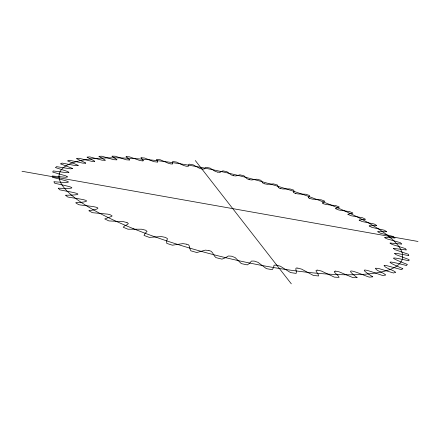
<?xml version="1.0" encoding="UTF-8"?>
<svg xmlns="http://www.w3.org/2000/svg" width="440" height="440" viewBox="0 0 440 440"><rect width="100%" height="100%" fill="white"/><g stroke="black" fill="none" stroke-linecap="round" stroke-linejoin="round"><path stroke-width="0.66" d="M394.636 253.473L396.077 254.683L409.107 259.595A183.541 43.076 13.9 0 1 408.909 260.805C389.769 256.493 387.618 256.713 407.308 264.44A183.541 43.076 13.9 0 1 406.489 265.518C391.749 261.828 380.077 258.918 402.864 268.703A183.541 43.076 13.9 0 1 401.396 269.621L386.743 265.65L384.159 265.546M67.436 176.847L65.901 175.885L52.74 172.084A183.541 43.076 13.9 0 1 53.196 170.94L66.935 172.716L68.827 172.469M67.425 176.963L65.725 177.276L52.25 175.989A183.541 43.076 13.9 0 0 52.398 177.304C66.71 180.906 79.145 183.722 53.895 181.748A183.541 43.076 13.9 0 0 54.692 183.233C66.374 185.939 84.706 189.228 58.294 188.188A183.541 43.076 13.9 0 0 59.769 189.822C69.02 191.873 92.01 194.964 65.56 195.228A183.541 43.076 13.9 0 0 67.733 196.994C75.064 198.539 100.925 201.031 75.752 202.785A183.541 43.076 13.9 0 0 78.623 204.655C84.161 205.904 111.936 207.224 88.842 210.738A183.541 43.076 13.9 0 0 92.395 212.685L107.949 214.165L110.33 214.803L112.074 215.886L111.755 216.359L104.731 218.939A183.541 43.076 13.9 0 0 108.933 220.924L123.387 221.661L127.006 222.591M68.91 172.298L67.606 171.485L55.534 167.602A183.541 43.076 13.9 0 1 56.546 166.645L70.389 168.845L72.55 168.553M278.333 187.407L277.503 185.07A183.541 43.076 13.9 0 0 273.548 183.893L267.377 184.327L264.803 183.849M204.066 168.933L206.003 167.282A183.541 43.076 13.9 0 1 210.051 168.097L215.193 171.347L217.762 172.145M394.642 253.44L396.209 253.33L408.799 255.585A183.541 43.076 13.9 0 0 408.414 254.276L395.148 249.722L393.41 248.49M393.432 248.386L406.329 249.981A183.541 43.076 13.9 0 0 405.405 248.589L392.095 244.426L390.077 243.128M293.596 192.291L293.964 191.34L293.788 190.174A183.541 43.076 13.9 0 0 289.927 188.925L282.849 188.991L280.511 188.535M78.172 165.495L75.73 165.655L62.09 163.097A183.541 43.076 13.9 0 0 60.572 163.878L72.567 168.471M85.635 163.075L85.311 163.207M390.11 243.023L401.687 244.079A183.541 43.076 13.9 0 0 400.279 242.632L387.255 238.937L385.039 237.842M220.044 172.205L222.959 170.847A183.541 43.076 13.9 0 1 227.029 171.765L231.11 174.856L233.211 175.615M384.846 237.43L395.082 237.974A183.541 43.076 13.9 0 0 393.228 236.495L380.347 233.178L377.784 231.825M94.677 161.37L91.817 161.348L78.887 158.24A183.541 43.076 13.9 0 0 76.516 158.664L85.674 162.938M105.177 160.287L102.042 160.188L89.716 156.893A183.541 43.076 13.9 0 0 86.993 157.152L94.738 161.2M377.817 231.682L386.705 231.754A183.541 43.076 13.9 0 0 384.456 230.257L371.965 227.376L369.177 226.006M116.886 159.857L113.597 159.676L101.888 156.228A183.541 43.076 13.9 0 0 98.863 156.327L105.215 160.127M369.221 225.841L376.75 225.495A183.541 43.076 13.9 0 0 374.16 223.993L362.125 221.535L359.161 220.171M129.646 160.045L126.187 159.775L115.209 156.222A183.541 43.076 13.9 0 0 111.925 156.167L116.925 159.681M359.205 219.995L365.415 219.252A183.541 43.076 13.9 0 0 362.516 217.767L351.115 215.749L347.908 214.363M143.314 160.804L142.274 160.886M347.952 214.181L352.869 213.092A183.541 43.076 13.9 0 0 349.701 211.635L338.971 210.045L335.583 208.67M157.691 162.129L153.885 161.667L144.595 158.037A183.541 43.076 13.9 0 0 140.916 157.702L143.352 160.595M308.363 197.439L309.238 196.609L309.595 195.564A183.541 43.076 13.9 0 0 305.861 194.249L297.924 193.936L295.488 193.407M172.684 163.961L171.023 163.933M335.638 208.456L339.279 207.059A183.541 43.076 13.9 0 0 335.891 205.639L326.293 204.534L323.752 203.852M322.388 202.862L324.808 201.201A183.541 43.076 13.9 0 0 321.228 199.832L312.406 199.128L309.65 198.413M203.951 169.054L202.081 168.993M188.166 166.271L186.522 166.254M219.967 172.26L217.877 172.166M384.087 265.579C385.49 268.455 392.761 269.621 395.665 272.261A183.541 43.076 13.9 0 1 393.525 272.998L378.62 268.483L375.749 268.213M85.195 163.235L82.715 163.114L69.608 160.298A183.541 43.076 13.9 0 0 67.639 160.903L78.221 165.363M375.628 268.24C375.155 270.512 383.763 272.575 385.644 275.006A183.541 43.076 13.9 0 1 382.822 275.534C375.672 273.433 351.571 263.593 372.801 276.832A183.541 43.076 13.9 0 1 369.314 277.123C364.199 275.737 338.652 263.747 357.214 277.646A183.541 43.076 13.9 0 1 353.095 277.679L339.086 271.827L335.478 271.106M335.434 271.106C331.364 271.139 339.086 275.391 339.059 277.371A183.541 43.076 13.9 0 1 334.356 277.134L321.349 271.018L317.62 270.132M129.696 159.857L126 156.635A183.541 43.076 13.9 0 1 129.503 156.838L139.343 160.347L142.175 160.875M317.57 270.127C313.297 269.588 318.967 273.763 318.593 275.957A183.541 43.076 13.9 0 1 313.39 275.446L301.62 269.137L297.886 268.131M297.836 268.125C293.706 266.954 297.275 271.156 296.175 273.389A183.541 43.076 13.9 0 1 290.565 272.602L280.39 266.244L276.425 265.072L274.043 265.221L273.515 267.636L272.245 269.682A183.541 43.076 13.9 0 1 266.349 268.631L258.049 262.356L254.194 261.074L251.422 261.079L249.722 263.164L247.33 264.897A183.541 43.076 13.9 0 1 241.28 263.604L235.07 257.538L231.468 256.179L228.344 256.009L225.462 257.747L221.986 259.132A183.541 43.076 13.9 0 1 215.924 257.62C213.021 255.393 213.059 250.877 208.984 250.569M170.841 163.911L168.371 163.29L160.336 159.797A183.541 43.076 13.9 0 0 156.519 159.33L157.757 161.887M186.071 166.177L183.645 165.506L176.583 162.085A183.541 43.076 13.9 0 0 172.656 161.491L172.425 162.569L172.761 163.697M22 171.27L418 241.461M202.004 168.977L199.364 168.234L193.198 164.857A183.541 43.076 13.9 0 0 189.195 164.153L188.413 165.127L188.26 166.084M233.673 175.725L235.785 175.962L239.948 174.823A183.541 43.076 13.9 0 1 244.007 175.835L247.044 178.761L248.969 179.531M233.288 175.632L233.596 175.709M249.464 179.657L251.691 179.977L256.85 179.185A183.541 43.076 13.9 0 1 260.871 180.279L262.707 182.815M249.084 179.559L249.425 179.647M208.868 250.542L205.365 250.129L196.818 252.516A183.541 43.076 13.9 0 1 190.883 250.822C188.859 248.341 190.636 244.442 186.626 244.206M264.655 183.805L262.779 182.952M186.522 244.178L182.837 243.612L172.403 245.201A183.541 43.076 13.9 0 1 166.732 243.364L166.689 240.994L167.486 238.651L165.489 237.407L161.436 236.583L149.303 237.369A183.541 43.076 13.9 0 1 144.023 235.439L145.096 233.365L147.059 231.391L145.536 230.181L141.543 229.213L128.007 229.218A183.541 43.076 13.9 0 1 123.228 227.238C124.036 225.17 131.219 224.131 127.045 222.607M280.065 188.397L280.291 188.469M279.994 188.375L278.377 187.578M295.416 193.386L295.202 193.309M294.987 193.237L293.596 192.517M309.546 198.374L308.275 197.681M323.62 203.797L322.322 203.088M385.116 237.908L384.808 237.562M195.316 160.551L291.313 283.833M133.106 228.564A176.732 41.421 13.9 0 0 402.122 259.699A176.732 41.421 13.9 0 0 157.305 160.666A176.732 41.421 13.9 0 0 133.106 228.564"/></g></svg>
